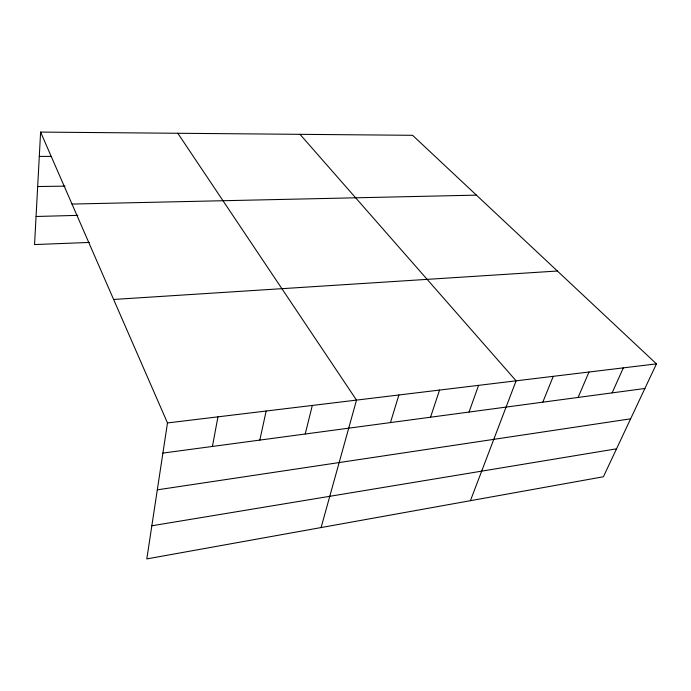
<?xml version="1.0" encoding="UTF-8"?>
<svg xmlns="http://www.w3.org/2000/svg" width="691" height="691" viewBox="0 0 691 691"><rect width="100%" height="100%" fill="white"/><g stroke="black" fill="none" stroke-linecap="round" stroke-linejoin="round"><path stroke-width="1.04" d="M40.605 132.085L167.481 422.944L146.803 558.915L603.398 476.764L656.45 363.863L412.587 135.306L40.605 132.085L34.55 244.562L89.329 242.437M212.431 446.438L217.941 416.846M259.825 440.089L266.165 411.015M305.206 434.008L312.315 405.444M321.09 527.561L356.513 400.106L177.82 133.268M390.45 422.581L398.888 394.984M430.528 417.217L439.545 390.07M469.042 412.052L478.578 385.353M470.407 500.699L516.099 380.819L299.989 134.33M542.798 402.171L553.258 376.327M578.117 397.437L588.982 372.017M612.122 392.877L623.351 367.862M151.847 525.773L616.536 448.813M157.315 489.841L630.624 418.824M162.903 453.08L644.884 388.489M167.481 422.944L656.45 363.863M113.618 299.462L557.387 271.019M36.062 216.49L77.789 215.359M72.002 204.061L476.427 195.138M37.677 186.535L65.092 186.138M39.301 156.408L51.091 156.391"/></g></svg>
